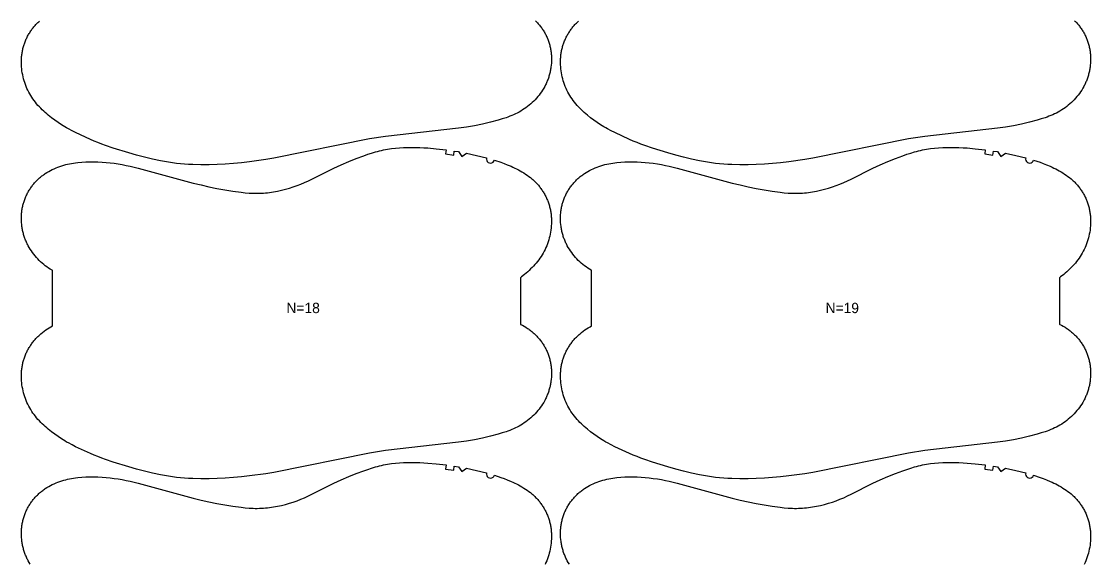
# Model space of a CAD drawing. Header units: inches. Extents: x 0 to 1823, y 0 to 1073.
# Drawn here: x 783 to 1301, y 263 to 525 of the extents above; entities that cross this region are included whole.
import ezdxf

# ---------------------------------------------------------------- set-up
doc = ezdxf.new("R2010")
doc.units = ezdxf.units.IN

msp = doc.modelspace()

# ---------------------------------------------------------------- linework, layer by layer
at = {"layer": '1'}
for points in [[(1031.9029, 525.3154), (1032.2521, 524.968), (1032.5946, 524.614), (1032.9303, 524.2534), (1033.2591, 523.8865), (1033.5807, 523.5133), (1033.8952, 523.134), (1034.2023, 522.7488), (1034.502, 522.3577), (1034.7941, 521.961), (1035.0785, 521.5587), (1035.355, 521.151), (1035.6236, 520.7381), (1035.884, 520.32), (1036.1363, 519.897), (1036.3801, 519.4691), (1036.6155, 519.0365), (1036.8423, 518.5994), (1037.0604, 518.1578), (1037.2699, 517.7121), (1037.4707, 517.2624), (1037.6628, 516.8089), (1037.8461, 516.3517), (1038.0206, 515.891), (1038.1863, 515.4271), (1038.3432, 514.9601), (1038.4913, 514.4902), (1038.6305, 514.0176), (1038.7607, 513.5424), (1038.8821, 513.0649), (1038.9944, 512.5852), (1039.0978, 512.1035), (1039.1922, 511.62), (1039.2775, 511.1349), (1039.3538, 510.6483), (1039.4212, 510.1605), (1039.4796, 509.6714), (1039.5291, 509.1814), (1039.5697, 508.6906), (1039.6015, 508.199), (1039.6244, 507.707), (1039.6386, 507.2145), (1039.6441, 506.7218), (1039.6408, 506.2291), (1039.6288, 505.7365), (1039.6082, 505.2441), (1039.579, 504.7521), (1039.4949, 503.77), (1039.3766, 502.7913), (1039.3048, 502.3037), (1039.2244, 501.8175), (1039.1355, 501.3327), (1039.0382, 500.8496), (1038.9324, 500.3684), (1038.8181, 499.8891), (1038.6953, 499.4121), (1038.5641, 498.9373), (1038.4245, 498.465), (1038.2764, 497.9954), (1038.1198, 497.5285), (1037.9549, 497.0646), (1037.7815, 496.6039), (1037.5997, 496.1464), (1037.4095, 495.6924), (1037.2111, 495.2419), (1037.0045, 494.795), (1036.7899, 494.3519), (1036.5675, 493.9126), (1036.3373, 493.4772), (1035.8543, 492.6185), (1035.342, 491.7767), (1034.8015, 490.9524), (1034.2338, 490.1465), (1033.6401, 489.3596), (1033.0214, 488.5925), (1032.3785, 487.8459), (1031.7122, 487.1202), (1031.0232, 486.416), (1030.3124, 485.7339), (1029.5805, 485.0745), (1028.8282, 484.4383), (1028.0564, 483.8259), (1027.2659, 483.2378), (1026.4575, 482.6742), (1025.6324, 482.1354), (1024.7915, 481.6214), (1023.9359, 481.1325), (1023.0664, 480.6689), (1022.1842, 480.2308), (1021.2901, 479.8182), (1020.3854, 479.431), (1019.4709, 479.0673), (1018.5481, 478.7246), (1017.6179, 478.4006), (1015.7402, 477.7993), (1013.8472, 477.2444), (1010.0398, 476.2232), (1006.2068, 475.3115), (1002.3478, 474.5109), (998.4656, 473.8318), (994.5645, 473.2769), (959.3116, 469.3664), (951.5343, 468.0873), (905.1784, 458.7252), (901.2896, 458.0866), (893.4806, 457.0123), (889.5644, 456.5721), (885.6396, 456.2156), (881.7081, 455.9409), (877.7721, 455.7431), (873.8328, 455.6233), (869.8913, 455.59), (865.9514, 455.674), (863.9835, 455.7707), (862.0179, 455.9068), (860.0555, 456.0831), (858.0973, 456.3003), (856.144, 456.5587), (854.1959, 456.8555), (850.3164, 457.5514), (846.4599, 458.3629), (842.6252, 459.2718), (838.811, 460.2641), (834.9676, 461.3503), (827.497, 463.6914), (823.7654, 464.9632), (821.9142, 465.6378), (820.0776, 466.3489), (818.2579, 467.1014), (816.4514, 467.8867), (809.2767, 471.1603), (807.5064, 472.0248), (805.7622, 472.9378), (804.9026, 473.4173), (804.0518, 473.9125), (802.3761, 474.9476), (800.7347, 476.038), (799.1268, 477.1786), (797.5531, 478.3657), (796.0182, 479.602), (795.2672, 480.2397), (794.5281, 480.8912), (793.8017, 481.557), (793.0887, 482.2376), (792.39, 482.9334), (791.7072, 483.6449), (791.042, 484.3725), (790.3963, 485.1167), (789.7716, 485.8779), (789.1698, 486.6565), (788.5927, 487.4531), (788.0419, 488.2679), (787.5189, 489.1012), (787.024, 489.9521), (786.5573, 490.8192), (786.1186, 491.7015), (785.7079, 492.5978), (785.3254, 493.5067), (784.9709, 494.4271), (784.6445, 495.3577), (784.3462, 496.2975), (784.0764, 497.2456), (783.8356, 498.2012), (783.6242, 499.1635), (783.4428, 500.1317), (783.2916, 501.105), (783.1713, 502.0826), (783.0823, 503.0638), (783.025, 504.0477), (783, 505.033), (783.0079, 506.0186), (783.0493, 507.0031), (783.0828, 507.4946), (783.1248, 507.9853), (783.1755, 508.4752), (783.2349, 508.964), (783.3031, 509.4516), (783.3802, 509.9378), (783.4663, 510.4225), (783.5613, 510.9055), (783.6655, 511.3866), (783.7787, 511.8658), (783.9008, 512.3428), (784.0319, 512.8175), (784.1717, 513.2897), (784.3204, 513.7593), (784.4777, 514.2261), (784.6436, 514.69), (784.8181, 515.1508), (785.0011, 515.6083), (785.1924, 516.0625), (785.3922, 516.513), (785.6002, 516.9599), (785.8164, 517.4028), (786.0408, 517.8417), (786.2732, 518.2765), (786.5136, 518.7069), (786.762, 519.1327), (787.0182, 519.5539), (787.282, 519.9704), (787.5536, 520.3818), (787.8326, 520.7881), (788.1191, 521.1891), (788.4129, 521.5847), (788.714, 521.9747), (789.0222, 522.3589), (789.3375, 522.7373), (789.6597, 523.1095), (789.9888, 523.4756), (790.3247, 523.8353), (790.6672, 524.1884), (791.0163, 524.5349), (791.3719, 524.8746), (791.7337, 525.2076)], [(1292.9029, 525.3154), (1293.2521, 524.968), (1293.5946, 524.614), (1293.9303, 524.2534), (1294.2591, 523.8865), (1294.5807, 523.5133), (1294.8952, 523.134), (1295.2023, 522.7488), (1295.502, 522.3577), (1295.7941, 521.961), (1296.0785, 521.5587), (1296.355, 521.151), (1296.6236, 520.7381), (1296.884, 520.32), (1297.1363, 519.897), (1297.3801, 519.4691), (1297.6155, 519.0365), (1297.8423, 518.5994), (1298.0604, 518.1578), (1298.2699, 517.7121), (1298.4707, 517.2624), (1298.6628, 516.8089), (1298.8461, 516.3517), (1299.0206, 515.891), (1299.1863, 515.4271), (1299.3432, 514.9601), (1299.4913, 514.4902), (1299.6305, 514.0176), (1299.7607, 513.5424), (1299.8821, 513.0649), (1299.9944, 512.5852), (1300.0978, 512.1035), (1300.1922, 511.62), (1300.2775, 511.1349), (1300.3538, 510.6483), (1300.4212, 510.1605), (1300.4796, 509.6714), (1300.5291, 509.1814), (1300.5697, 508.6906), (1300.6015, 508.199), (1300.6244, 507.707), (1300.6386, 507.2145), (1300.6441, 506.7218), (1300.6408, 506.2291), (1300.6288, 505.7365), (1300.6082, 505.2441), (1300.579, 504.7521), (1300.4949, 503.77), (1300.3766, 502.7913), (1300.3048, 502.3037), (1300.2244, 501.8175), (1300.1355, 501.3327), (1300.0382, 500.8496), (1299.9324, 500.3684), (1299.8181, 499.8891), (1299.6953, 499.4121), (1299.5641, 498.9373), (1299.4245, 498.465), (1299.2764, 497.9954), (1299.1198, 497.5285), (1298.9549, 497.0646), (1298.7815, 496.6039), (1298.5997, 496.1464), (1298.4095, 495.6924), (1298.2111, 495.2419), (1298.0045, 494.795), (1297.7899, 494.3519), (1297.5675, 493.9126), (1297.3373, 493.4772), (1296.8543, 492.6185), (1296.342, 491.7767), (1295.8015, 490.9524), (1295.2338, 490.1465), (1294.6401, 489.3596), (1294.0214, 488.5925), (1293.3785, 487.8459), (1292.7122, 487.1202), (1292.0232, 486.416), (1291.3124, 485.7339), (1290.5805, 485.0745), (1289.8282, 484.4383), (1289.0564, 483.8259), (1288.2659, 483.2378), (1287.4575, 482.6742), (1286.6324, 482.1354), (1285.7915, 481.6214), (1284.9359, 481.1325), (1284.0664, 480.6689), (1283.1842, 480.2308), (1282.2901, 479.8182), (1281.3854, 479.431), (1280.4709, 479.0673), (1279.5481, 478.7246), (1278.6179, 478.4006), (1276.7402, 477.7993), (1274.8472, 477.2444), (1271.0398, 476.2232), (1267.2068, 475.3115), (1263.3478, 474.5109), (1259.4656, 473.8318), (1255.5645, 473.2769), (1220.3116, 469.3664), (1212.5343, 468.0873), (1166.1784, 458.7252), (1162.2896, 458.0866), (1154.4806, 457.0123), (1150.5644, 456.5721), (1146.6396, 456.2156), (1142.7081, 455.9409), (1138.7721, 455.7431), (1134.8328, 455.6233), (1130.8913, 455.59), (1126.9514, 455.674), (1124.9835, 455.7707), (1123.0179, 455.9068), (1121.0555, 456.0831), (1119.0973, 456.3003), (1117.144, 456.5587), (1115.1959, 456.8555), (1111.3164, 457.5514), (1107.4599, 458.3629), (1103.6252, 459.2718), (1099.811, 460.2641), (1095.9676, 461.3503), (1088.497, 463.6914), (1084.7654, 464.9632), (1082.9142, 465.6378), (1081.0776, 466.3489), (1079.2579, 467.1014), (1077.4514, 467.8867), (1070.2767, 471.1603), (1068.5064, 472.0248), (1066.7622, 472.9378), (1065.9026, 473.4173), (1065.0518, 473.9125), (1063.3761, 474.9476), (1061.7347, 476.038), (1060.1268, 477.1786), (1058.5531, 478.3657), (1057.0182, 479.602), (1056.2672, 480.2397), (1055.5281, 480.8912), (1054.8017, 481.557), (1054.0887, 482.2376), (1053.39, 482.9334), (1052.7072, 483.6449), (1052.042, 484.3725), (1051.3963, 485.1167), (1050.7716, 485.8779), (1050.1698, 486.6565), (1049.5927, 487.4531), (1049.0419, 488.2679), (1048.5189, 489.1012), (1048.024, 489.9521), (1047.5573, 490.8192), (1047.1186, 491.7015), (1046.7079, 492.5978), (1046.3254, 493.5067), (1045.9709, 494.4271), (1045.6445, 495.3577), (1045.3462, 496.2975), (1045.0764, 497.2456), (1044.8356, 498.2012), (1044.6242, 499.1635), (1044.4428, 500.1317), (1044.2916, 501.105), (1044.1713, 502.0826), (1044.0823, 503.0638), (1044.025, 504.0477), (1044, 505.033), (1044.0079, 506.0186), (1044.0493, 507.0031), (1044.0828, 507.4946), (1044.1248, 507.9853), (1044.1755, 508.4752), (1044.2349, 508.964), (1044.3031, 509.4516), (1044.3802, 509.9378), (1044.4663, 510.4225), (1044.5613, 510.9055), (1044.6655, 511.3866), (1044.7787, 511.8658), (1044.9008, 512.3428), (1045.0319, 512.8175), (1045.1717, 513.2897), (1045.3204, 513.7593), (1045.4777, 514.2261), (1045.6436, 514.69), (1045.8181, 515.1508), (1046.0011, 515.6083), (1046.1924, 516.0625), (1046.3922, 516.513), (1046.6002, 516.9599), (1046.8164, 517.4028), (1047.0408, 517.8417), (1047.2732, 518.2765), (1047.5136, 518.7069), (1047.762, 519.1327), (1048.0182, 519.5539), (1048.282, 519.9704), (1048.5536, 520.3818), (1048.8326, 520.7881), (1049.1191, 521.1891), (1049.4129, 521.5847), (1049.714, 521.9747), (1050.0222, 522.3589), (1050.3375, 522.7373), (1050.6597, 523.1095), (1050.9888, 523.4756), (1051.3247, 523.8353), (1051.6672, 524.1884), (1052.0163, 524.5349), (1052.3719, 524.8746), (1052.7337, 525.2076)], [(787.3021, 262.1682), (786.7898, 263.01), (786.3068, 263.8687), (786.0766, 264.3041), (785.8541, 264.7434), (785.6396, 265.1865), (785.433, 265.6334), (785.2345, 266.0839), (785.0444, 266.5379), (784.8626, 266.9954), (784.6892, 267.4561), (784.5242, 267.92), (784.3677, 268.3869), (784.2196, 268.8565), (784.08, 269.3288), (783.9488, 269.8035), (783.826, 270.2806), (783.7117, 270.7599), (783.6059, 271.2411), (783.5085, 271.7242), (783.4197, 272.2089), (783.3393, 272.6952), (783.2674, 273.1828), (783.1492, 274.1615), (783.065, 275.1436), (783.0358, 275.6356), (783.0152, 276.128), (783.0033, 276.6206), (783, 277.1133), (783.0054, 277.606), (783.0196, 278.0984), (783.0426, 278.5905), (783.0744, 279.0821), (783.115, 279.5729), (783.1645, 280.0629), (783.2229, 280.552), (783.2902, 281.0398), (783.3666, 281.5264), (783.4519, 282.0115), (783.5463, 282.495), (783.6496, 282.9767), (783.762, 283.4563), (783.8833, 283.9339), (784.0136, 284.409), (784.1528, 284.8817), (784.3008, 285.3516), (784.4577, 285.8186), (784.6235, 286.2825), (784.798, 286.7432), (784.9813, 287.2003), (785.1734, 287.6539), (785.3741, 288.1036), (785.5836, 288.5493), (785.8018, 288.9908), (786.0285, 289.428), (786.2639, 289.8606), (786.5078, 290.2885), (786.76, 290.7115), (787.0205, 291.1296), (787.289, 291.5425), (787.5656, 291.9502), (787.85, 292.3525), (788.142, 292.7492), (788.4417, 293.1403), (788.7489, 293.5255), (789.0633, 293.9048), (789.385, 294.278), (789.7137, 294.6449), (790.0494, 295.0055), (790.3919, 295.3595), (790.7411, 295.7069), (791.0969, 296.0475), (791.459, 296.3813), (791.8273, 296.7082), (792.2017, 297.0283), (792.5819, 297.3414), (792.9678, 297.6476), (793.3591, 297.9468), (793.7558, 298.239), (794.1577, 298.5242), (794.5645, 298.8024), (795.3923, 299.3375), (796.2378, 299.844), (797.0996, 300.3218), (797.9764, 300.7708), (798.8671, 301.1912), (799.7704, 301.5834), (800.6854, 301.9479), (801.6109, 302.285), (802.5459, 302.5952), (803.4893, 302.8788), (804.44, 303.1364), (805.397, 303.3683), (806.3595, 303.5758), (807.327, 303.7601), (808.2987, 303.9225), (809.2739, 304.0642), (810.2522, 304.1866), (812.2148, 304.3782), (814.1819, 304.5059), (816.1513, 304.5726), (818.1214, 304.5794), (820.0907, 304.5278), (822.0576, 304.4194), (824.0213, 304.2581), (825.981, 304.0484), (827.9358, 303.7947), (829.8849, 303.5005), (831.8272, 303.1658), (833.7616, 302.79), (835.6871, 302.3723), (839.5116, 301.4242), (866.1473, 294.2358), (869.9761, 293.3011), (873.8213, 292.4365), (877.6828, 291.648), (881.5583, 290.9326), (885.4467, 290.2931), (889.352, 289.764), (891.3125, 289.5551), (893.2771, 289.3955), (895.2447, 289.2962), (896.2291, 289.2725), (897.2137, 289.268), (898.1983, 289.2838), (899.1826, 289.3198), (900.1661, 289.3756), (901.1484, 289.4508), (902.1293, 289.5452), (903.1082, 289.6583), (904.0848, 289.7897), (905.0588, 289.9392), (906.0297, 290.1062), (906.9974, 290.2904), (908.9228, 290.7083), (910.8338, 291.1887), (912.7296, 291.7279), (914.609, 292.3224), (916.4698, 292.9719), (918.3098, 293.6769), (920.1269, 294.4376), (921.92, 295.2521), (923.6939, 296.1093), (934.2448, 301.447), (937.8272, 303.0887), (941.4529, 304.6343), (945.1102, 306.1015), (948.801, 307.4844), (950.661, 308.1385), (952.5331, 308.7556), (954.4198, 309.3227), (955.3693, 309.5834), (956.3234, 309.8268), (957.2821, 310.0516), (958.2452, 310.2579), (959.2122, 310.4462), (960.1827, 310.6169), (962.1323, 310.9076), (964.0905, 311.1339), (966.0539, 311.3), (968.021, 311.4118), (969.9905, 311.4757), (971.9612, 311.498), (973.9319, 311.4841), (975.9019, 311.4344), (977.8704, 311.3481), (979.8367, 311.2247), (983.7612, 310.8721), (988.6234, 310.2932), (988.365, 308.31), (992.2859, 307.7609), (992.5847, 309.7384), (994.5603, 309.4271), (996.1784, 307.12), (998.4973, 308.7211), (1003.3749, 307.6265), (1008.2304, 306.4379), (1008.1548, 305.8201), (1008.2728, 305.2089), (1008.5729, 304.6637), (1009.0261, 304.2371), (1009.5885, 303.9705), (1010.2057, 303.8896), (1010.8178, 304.0024), (1011.3656, 304.2979), (1011.796, 304.7475), (1012.0674, 305.3076), (1012.0674, 305.3076), (1015.1868, 304.2692), (1016.7298, 303.7039), (1018.2591, 303.1032), (1020.0715, 302.3314), (1020.9678, 301.923), (1021.8568, 301.4988), (1022.7379, 301.0584), (1023.6105, 300.601), (1024.4741, 300.1261), (1025.3281, 299.6331), (1026.1718, 299.1215), (1027.0034, 298.5901), (1027.8208, 298.0379), (1028.6222, 297.4638), (1029.4056, 296.8666), (1030.169, 296.2454), (1030.5425, 295.9255), (1030.9103, 295.5991), (1031.2722, 295.2661), (1031.6277, 294.9264), (1031.9769, 294.5799), (1032.3194, 294.2268), (1032.6553, 293.8671), (1032.9844, 293.501), (1033.3066, 293.1288), (1033.6219, 292.7504), (1033.9301, 292.3662), (1034.2312, 291.9762), (1034.525, 291.5806), (1034.8115, 291.1796), (1035.0905, 290.7733), (1035.362, 290.3618), (1035.6259, 289.9454), (1035.8821, 289.5242), (1036.1304, 289.0983), (1036.3709, 288.668), (1036.6033, 288.2332), (1036.8277, 287.7943), (1037.0439, 287.3513), (1037.2519, 286.9045), (1037.4516, 286.454), (1037.643, 285.9998), (1037.826, 285.5423), (1038.0005, 285.0815), (1038.1664, 284.6176), (1038.3237, 284.1508), (1038.4723, 283.6812), (1038.6122, 283.209), (1038.7432, 282.7343), (1038.8654, 282.2573), (1038.9786, 281.7781), (1039.0827, 281.297), (1039.1778, 280.814), (1039.2639, 280.3293), (1039.341, 279.8431), (1039.4092, 279.3555), (1039.4686, 278.8667), (1039.5193, 278.3768), (1039.5613, 277.8861), (1039.5948, 277.3946), (1039.6361, 276.4101), (1039.6441, 275.4245), (1039.6191, 274.4392), (1039.5618, 273.4553), (1039.4727, 272.4741), (1039.3524, 271.4965), (1039.2013, 270.5232), (1039.0198, 269.555), (1038.8084, 268.5927), (1038.5676, 267.6371), (1038.2979, 266.689), (1037.9996, 265.7492), (1037.6732, 264.8185), (1037.3187, 263.8982), (1036.9361, 262.9892), (1036.5255, 262.093)], [(1048.3021, 262.1682), (1047.7898, 263.01), (1047.3068, 263.8687), (1047.0766, 264.3041), (1046.8541, 264.7434), (1046.6396, 265.1865), (1046.433, 265.6334), (1046.2345, 266.0839), (1046.0444, 266.5379), (1045.8626, 266.9954), (1045.6892, 267.4561), (1045.5242, 267.92), (1045.3677, 268.3869), (1045.2196, 268.8565), (1045.08, 269.3288), (1044.9488, 269.8035), (1044.826, 270.2806), (1044.7117, 270.7599), (1044.6059, 271.2411), (1044.5085, 271.7242), (1044.4197, 272.2089), (1044.3393, 272.6952), (1044.2674, 273.1828), (1044.1492, 274.1615), (1044.065, 275.1436), (1044.0358, 275.6356), (1044.0152, 276.128), (1044.0033, 276.6206), (1044, 277.1133), (1044.0054, 277.606), (1044.0196, 278.0984), (1044.0426, 278.5905), (1044.0744, 279.0821), (1044.115, 279.5729), (1044.1645, 280.0629), (1044.2229, 280.552), (1044.2902, 281.0398), (1044.3666, 281.5264), (1044.4519, 282.0115), (1044.5463, 282.495), (1044.6496, 282.9767), (1044.762, 283.4563), (1044.8833, 283.9339), (1045.0136, 284.409), (1045.1528, 284.8817), (1045.3008, 285.3516), (1045.4577, 285.8186), (1045.6235, 286.2825), (1045.798, 286.7432), (1045.9813, 287.2003), (1046.1734, 287.6539), (1046.3741, 288.1036), (1046.5836, 288.5493), (1046.8018, 288.9908), (1047.0285, 289.428), (1047.2639, 289.8606), (1047.5078, 290.2885), (1047.76, 290.7115), (1048.0205, 291.1296), (1048.289, 291.5425), (1048.5656, 291.9502), (1048.85, 292.3525), (1049.142, 292.7492), (1049.4417, 293.1403), (1049.7489, 293.5255), (1050.0633, 293.9048), (1050.385, 294.278), (1050.7137, 294.6449), (1051.0494, 295.0055), (1051.3919, 295.3595), (1051.7411, 295.7069), (1052.0969, 296.0475), (1052.459, 296.3813), (1052.8273, 296.7082), (1053.2017, 297.0283), (1053.5819, 297.3414), (1053.9678, 297.6476), (1054.3591, 297.9468), (1054.7558, 298.239), (1055.1577, 298.5242), (1055.5645, 298.8024), (1056.3923, 299.3375), (1057.2378, 299.844), (1058.0996, 300.3218), (1058.9764, 300.7708), (1059.8671, 301.1912), (1060.7704, 301.5834), (1061.6854, 301.9479), (1062.6109, 302.285), (1063.5459, 302.5952), (1064.4893, 302.8788), (1065.44, 303.1364), (1066.397, 303.3683), (1067.3595, 303.5758), (1068.327, 303.7601), (1069.2987, 303.9225), (1070.2739, 304.0642), (1071.2522, 304.1866), (1073.2148, 304.3782), (1075.1819, 304.5059), (1077.1513, 304.5726), (1079.1214, 304.5794), (1081.0907, 304.5278), (1083.0576, 304.4194), (1085.0213, 304.2581), (1086.981, 304.0484), (1088.9358, 303.7947), (1090.8849, 303.5005), (1092.8272, 303.1658), (1094.7616, 302.79), (1096.6871, 302.3723), (1100.5116, 301.4242), (1127.1473, 294.2358), (1130.9761, 293.3011), (1134.8213, 292.4365), (1138.6828, 291.648), (1142.5583, 290.9326), (1146.4467, 290.2931), (1150.352, 289.764), (1152.3125, 289.5551), (1154.2771, 289.3955), (1156.2447, 289.2962), (1157.2291, 289.2725), (1158.2137, 289.268), (1159.1983, 289.2838), (1160.1826, 289.3198), (1161.1661, 289.3756), (1162.1484, 289.4508), (1163.1293, 289.5452), (1164.1082, 289.6583), (1165.0848, 289.7897), (1166.0588, 289.9392), (1167.0297, 290.1062), (1167.9974, 290.2904), (1169.9228, 290.7083), (1171.8338, 291.1887), (1173.7296, 291.7279), (1175.609, 292.3224), (1177.4698, 292.9719), (1179.3098, 293.6769), (1181.1269, 294.4376), (1182.92, 295.2521), (1184.6939, 296.1093), (1195.2448, 301.447), (1198.8272, 303.0887), (1202.4529, 304.6343), (1206.1102, 306.1015), (1209.801, 307.4844), (1211.661, 308.1385), (1213.5331, 308.7556), (1215.4198, 309.3227), (1216.3693, 309.5834), (1217.3234, 309.8268), (1218.2821, 310.0516), (1219.2452, 310.2579), (1220.2122, 310.4462), (1221.1827, 310.6169), (1223.1323, 310.9076), (1225.0905, 311.1339), (1227.0539, 311.3), (1229.021, 311.4118), (1230.9905, 311.4757), (1232.9612, 311.498), (1234.9319, 311.4841), (1236.9019, 311.4344), (1238.8704, 311.3481), (1240.8367, 311.2247), (1244.7612, 310.8721), (1249.6234, 310.2932), (1249.365, 308.31), (1253.2859, 307.7609), (1253.5847, 309.7384), (1255.5603, 309.4271), (1257.1784, 307.12), (1259.4973, 308.7211), (1264.3749, 307.6265), (1269.2304, 306.4379), (1269.1548, 305.8201), (1269.2728, 305.2089), (1269.5729, 304.6637), (1270.0261, 304.2371), (1270.5885, 303.9705), (1271.2057, 303.8896), (1271.8178, 304.0024), (1272.3656, 304.2979), (1272.796, 304.7475), (1273.0674, 305.3076), (1273.0674, 305.3076), (1276.1868, 304.2692), (1277.7298, 303.7039), (1279.2591, 303.1032), (1281.0715, 302.3314), (1281.9678, 301.923), (1282.8568, 301.4988), (1283.7379, 301.0584), (1284.6105, 300.601), (1285.4741, 300.1261), (1286.3281, 299.6331), (1287.1718, 299.1215), (1288.0034, 298.5901), (1288.8208, 298.0379), (1289.6222, 297.4638), (1290.4056, 296.8666), (1291.169, 296.2454), (1291.5425, 295.9255), (1291.9103, 295.5991), (1292.2722, 295.2661), (1292.6277, 294.9264), (1292.9769, 294.5799), (1293.3194, 294.2268), (1293.6553, 293.8671), (1293.9844, 293.501), (1294.3066, 293.1288), (1294.6219, 292.7504), (1294.9301, 292.3662), (1295.2312, 291.9762), (1295.525, 291.5806), (1295.8115, 291.1796), (1296.0905, 290.7733), (1296.362, 290.3618), (1296.6259, 289.9454), (1296.8821, 289.5242), (1297.1304, 289.0983), (1297.3709, 288.668), (1297.6033, 288.2332), (1297.8277, 287.7943), (1298.0439, 287.3513), (1298.2519, 286.9045), (1298.4516, 286.454), (1298.643, 285.9998), (1298.826, 285.5423), (1299.0005, 285.0815), (1299.1664, 284.6176), (1299.3237, 284.1508), (1299.4723, 283.6812), (1299.6122, 283.209), (1299.7432, 282.7343), (1299.8654, 282.2573), (1299.9786, 281.7781), (1300.0827, 281.297), (1300.1778, 280.814), (1300.2639, 280.3293), (1300.341, 279.8431), (1300.4092, 279.3555), (1300.4686, 278.8667), (1300.5193, 278.3768), (1300.5613, 277.8861), (1300.5948, 277.3946), (1300.6361, 276.4101), (1300.6441, 275.4245), (1300.6191, 274.4392), (1300.5618, 273.4553), (1300.4727, 272.4741), (1300.3524, 271.4965), (1300.2013, 270.5232), (1300.0198, 269.555), (1299.8084, 268.5927), (1299.5676, 267.6371), (1299.2979, 266.689), (1298.9996, 265.7492), (1298.6732, 264.8185), (1298.3187, 263.8982), (1297.9361, 262.9892), (1297.5255, 262.093)]]:
    msp.add_lwpolyline(points, dxfattribs=at)
for points in [[(1012.0674, 457.8376), (1015.1868, 456.7992), (1016.7298, 456.2339), (1018.2591, 455.6332), (1020.0715, 454.8614), (1020.9678, 454.453), (1021.8568, 454.0288), (1022.7379, 453.5884), (1023.6105, 453.131), (1024.4741, 452.6561), (1025.3281, 452.1631), (1026.1718, 451.6515), (1027.0034, 451.1201), (1027.8208, 450.5679), (1028.6222, 449.9938), (1029.4056, 449.3966), (1030.169, 448.7754), (1030.5425, 448.4555), (1030.9103, 448.1291), (1031.2722, 447.7961), (1031.6277, 447.4564), (1031.9769, 447.1099), (1032.3194, 446.7568), (1032.6553, 446.3971), (1032.9844, 446.031), (1033.3066, 445.6588), (1033.6219, 445.2804), (1033.9301, 444.8962), (1034.2312, 444.5062), (1034.525, 444.1106), (1034.8115, 443.7096), (1035.0905, 443.3033), (1035.362, 442.8918), (1035.6259, 442.4754), (1035.8821, 442.0542), (1036.1304, 441.6283), (1036.3709, 441.198), (1036.6033, 440.7632), (1036.8277, 440.3243), (1037.0439, 439.8813), (1037.2519, 439.4345), (1037.4516, 438.984), (1037.643, 438.5298), (1037.826, 438.0723), (1038.0005, 437.6115), (1038.1664, 437.1476), (1038.3237, 436.6808), (1038.4723, 436.2112), (1038.6122, 435.739), (1038.7432, 435.2643), (1038.8654, 434.7873), (1038.9786, 434.3081), (1039.0827, 433.827), (1039.1778, 433.344), (1039.2639, 432.8593), (1039.341, 432.3731), (1039.4092, 431.8855), (1039.4686, 431.3967), (1039.5193, 430.9068), (1039.5613, 430.4161), (1039.5948, 429.9246), (1039.6361, 428.9401), (1039.6441, 427.9545), (1039.6191, 426.9692), (1039.5618, 425.9853), (1039.4727, 425.0041), (1039.3524, 424.0265), (1039.2013, 423.0532), (1039.0198, 422.085), (1038.8084, 421.1227), (1038.5676, 420.1671), (1038.2979, 419.219), (1037.9996, 418.2792), (1037.6732, 417.3485), (1037.3187, 416.4282), (1036.9361, 415.5192), (1036.5255, 414.623), (1036.0868, 413.7407), (1035.62, 412.8735), (1035.1252, 412.0227), (1034.6022, 411.1894), (1034.0514, 410.3745), (1033.4742, 409.578), (1032.8724, 408.7994), (1032.2478, 408.0382), (1031.602, 407.294), (1030.9369, 406.5664), (1030.2541, 405.8549), (1029.5554, 405.1591), (1028.8424, 404.4785), (1028.116, 403.8127), (1027.3769, 403.1612), (1026.6259, 402.5234), (1025.091, 401.2872), (1024.6441, 400.9501), (1024.6441, 378.3604), (1024.6676, 378.3493), (1025.5444, 377.9003), (1026.4063, 377.4225), (1027.2518, 376.916), (1028.0796, 376.3809), (1028.4864, 376.1028), (1028.8882, 375.8175), (1029.2849, 375.5253), (1029.6763, 375.2261), (1030.0622, 374.9199), (1030.4424, 374.6068), (1030.8168, 374.2867), (1031.1851, 373.9598), (1031.5472, 373.626), (1031.9029, 373.2854), (1032.2521, 372.938), (1032.5946, 372.584), (1032.9303, 372.2234), (1033.2591, 371.8565), (1033.5807, 371.4833), (1033.8952, 371.104), (1034.2023, 370.7188), (1034.502, 370.3277), (1034.7941, 369.931), (1035.0785, 369.5287), (1035.355, 369.121), (1035.6236, 368.7081), (1035.884, 368.29), (1036.1363, 367.867), (1036.3801, 367.4391), (1036.6155, 367.0065), (1036.8423, 366.5694), (1037.0604, 366.1278), (1037.2699, 365.6821), (1037.4707, 365.2324), (1037.6628, 364.7789), (1037.8461, 364.3217), (1038.0206, 363.861), (1038.1863, 363.3971), (1038.3432, 362.9301), (1038.4913, 362.4602), (1038.6305, 361.9876), (1038.7607, 361.5124), (1038.8821, 361.0349), (1038.9944, 360.5552), (1039.0978, 360.0735), (1039.1922, 359.59), (1039.2775, 359.1049), (1039.3538, 358.6183), (1039.4212, 358.1305), (1039.4796, 357.6414), (1039.5291, 357.1514), (1039.5697, 356.6606), (1039.6015, 356.169), (1039.6244, 355.677), (1039.6386, 355.1845), (1039.6441, 354.6918), (1039.6408, 354.1991), (1039.6288, 353.7065), (1039.6082, 353.2141), (1039.579, 352.7221), (1039.4949, 351.74), (1039.3766, 350.7613), (1039.3048, 350.2737), (1039.2244, 349.7875), (1039.1355, 349.3027), (1039.0382, 348.8196), (1038.9324, 348.3384), (1038.8181, 347.8591), (1038.6953, 347.3821), (1038.5641, 346.9073), (1038.4245, 346.435), (1038.2764, 345.9654), (1038.1198, 345.4985), (1037.9549, 345.0346), (1037.7815, 344.5739), (1037.5997, 344.1164), (1037.4095, 343.6624), (1037.2111, 343.2119), (1037.0045, 342.765), (1036.7899, 342.3219), (1036.5675, 341.8826), (1036.3373, 341.4472), (1035.8543, 340.5885), (1035.342, 339.7467), (1034.8015, 338.9224), (1034.2338, 338.1165), (1033.6401, 337.3296), (1033.0214, 336.5625), (1032.3785, 335.8159), (1031.7122, 335.0902), (1031.0232, 334.386), (1030.3124, 333.7039), (1029.5805, 333.0445), (1028.8282, 332.4083), (1028.0564, 331.7959), (1027.2659, 331.2078), (1026.4575, 330.6442), (1025.6324, 330.1054), (1024.7915, 329.5914), (1023.9359, 329.1025), (1023.0664, 328.6389), (1022.1842, 328.2008), (1021.2901, 327.7882), (1020.3854, 327.401), (1019.4709, 327.0373), (1018.5481, 326.6946), (1017.6179, 326.3706), (1015.7402, 325.7693), (1013.8472, 325.2144), (1010.0398, 324.1932), (1006.2068, 323.2815), (1002.3478, 322.4809), (998.4656, 321.8018), (994.5645, 321.2469), (959.3116, 317.3364), (951.5343, 316.0573), (905.1784, 306.6952), (901.2896, 306.0566), (893.4806, 304.9823), (889.5644, 304.5421), (885.6396, 304.1856), (881.7081, 303.9109), (877.7721, 303.7131), (873.8328, 303.5933), (869.8913, 303.56), (865.9514, 303.644), (863.9835, 303.7407), (862.0179, 303.8768), (860.0555, 304.0531), (858.0973, 304.2703), (856.144, 304.5287), (854.1959, 304.8255), (850.3164, 305.5214), (846.4599, 306.3329), (842.6252, 307.2418), (838.811, 308.2341), (834.9676, 309.3203), (827.497, 311.6614), (823.7654, 312.9332), (821.9142, 313.6078), (820.0776, 314.3189), (818.2579, 315.0714), (816.4514, 315.8567), (809.2767, 319.1303), (807.5064, 319.9948), (805.7622, 320.9078), (804.9026, 321.3873), (804.0518, 321.8825), (802.3761, 322.9176), (800.7347, 324.008), (799.1268, 325.1486), (797.5531, 326.3357), (796.0182, 327.572), (795.2672, 328.2097), (794.5281, 328.8612), (793.8017, 329.527), (793.0887, 330.2076), (792.39, 330.9034), (791.7072, 331.6149), (791.042, 332.3425), (790.3963, 333.0867), (789.7716, 333.8479), (789.1698, 334.6265), (788.5927, 335.4231), (788.0419, 336.2379), (787.5189, 337.0712), (787.024, 337.9221), (786.5573, 338.7892), (786.1186, 339.6715), (785.7079, 340.5678), (785.3254, 341.4767), (784.9709, 342.3971), (784.6445, 343.3277), (784.3462, 344.2675), (784.0764, 345.2156), (783.8356, 346.1712), (783.6242, 347.1335), (783.4428, 348.1017), (783.2916, 349.075), (783.1713, 350.0526), (783.0823, 351.0338), (783.025, 352.0177), (783, 353.003), (783.0079, 353.9886), (783.0493, 354.9731), (783.0828, 355.4646), (783.1248, 355.9553), (783.1755, 356.4452), (783.2349, 356.934), (783.3031, 357.4216), (783.3802, 357.9078), (783.4663, 358.3925), (783.5613, 358.8755), (783.6655, 359.3566), (783.7787, 359.8358), (783.9008, 360.3128), (784.0319, 360.7875), (784.1717, 361.2597), (784.3204, 361.7293), (784.4777, 362.1961), (784.6436, 362.66), (784.8181, 363.1208), (785.0011, 363.5783), (785.1924, 364.0325), (785.3922, 364.483), (785.6002, 364.9299), (785.8164, 365.3728), (786.0408, 365.8117), (786.2732, 366.2465), (786.5136, 366.6769), (786.762, 367.1027), (787.0182, 367.5239), (787.282, 367.9404), (787.5536, 368.3518), (787.8326, 368.7581), (788.1191, 369.1591), (788.4129, 369.5547), (788.714, 369.9447), (789.0222, 370.3289), (789.3375, 370.7073), (789.6597, 371.0795), (789.9888, 371.4456), (790.3247, 371.8053), (790.6672, 372.1584), (791.0163, 372.5049), (791.3719, 372.8446), (791.7337, 373.1776), (792.1015, 373.504), (792.4751, 373.8239), (793.2385, 374.4452), (794.0218, 375.0423), (794.8232, 375.6164), (795.6407, 376.1686), (796.4723, 376.7), (797.3159, 377.2117), (798, 377.6065), (798, 404.4586), (797.8525, 404.5429), (797.0116, 405.0568), (796.1865, 405.5957), (795.3782, 406.1592), (794.5877, 406.7474), (793.8159, 407.3598), (793.0636, 407.9959), (792.3317, 408.6554), (791.6208, 409.3375), (790.9319, 410.0416), (790.2655, 410.7674), (789.6226, 411.514), (789.0039, 412.2811), (788.4102, 413.068), (787.8426, 413.8739), (787.3021, 414.6982), (786.7898, 415.54), (786.3068, 416.3987), (786.0766, 416.8341), (785.8541, 417.2734), (785.6396, 417.7165), (785.433, 418.1634), (785.2345, 418.6139), (785.0444, 419.0679), (784.8626, 419.5254), (784.6892, 419.9861), (784.5242, 420.45), (784.3677, 420.9169), (784.2196, 421.3865), (784.08, 421.8588), (783.9488, 422.3335), (783.826, 422.8106), (783.7117, 423.2899), (783.6059, 423.7711), (783.5085, 424.2542), (783.4197, 424.7389), (783.3393, 425.2252), (783.2674, 425.7128), (783.1492, 426.6915), (783.065, 427.6736), (783.0358, 428.1656), (783.0152, 428.658), (783.0033, 429.1506), (783, 429.6433), (783.0054, 430.136), (783.0196, 430.6284), (783.0426, 431.1205), (783.0744, 431.6121), (783.115, 432.1029), (783.1645, 432.5929), (783.2229, 433.082), (783.2902, 433.5698), (783.3666, 434.0564), (783.4519, 434.5415), (783.5463, 435.025), (783.6496, 435.5067), (783.762, 435.9863), (783.8833, 436.4639), (784.0136, 436.939), (784.1528, 437.4117), (784.3008, 437.8816), (784.4577, 438.3486), (784.6235, 438.8125), (784.798, 439.2732), (784.9813, 439.7303), (785.1734, 440.1839), (785.3741, 440.6336), (785.5836, 441.0793), (785.8018, 441.5208), (786.0285, 441.958), (786.2639, 442.3906), (786.5078, 442.8185), (786.76, 443.2415), (787.0205, 443.6596), (787.289, 444.0725), (787.5656, 444.4802), (787.85, 444.8825), (788.142, 445.2792), (788.4417, 445.6703), (788.7489, 446.0555), (789.0633, 446.4348), (789.385, 446.808), (789.7137, 447.1749), (790.0494, 447.5355), (790.3919, 447.8895), (790.7411, 448.2369), (791.0969, 448.5775), (791.459, 448.9113), (791.8273, 449.2382), (792.2017, 449.5583), (792.5819, 449.8714), (792.9678, 450.1776), (793.3591, 450.4768), (793.7558, 450.769), (794.1577, 451.0542), (794.5645, 451.3324), (795.3923, 451.8675), (796.2378, 452.374), (797.0996, 452.8518), (797.9764, 453.3008), (798.8671, 453.7212), (799.7704, 454.1134), (800.6854, 454.4779), (801.6109, 454.815), (802.5459, 455.1252), (803.4893, 455.4088), (804.44, 455.6664), (805.397, 455.8983), (806.3595, 456.1058), (807.327, 456.2901), (808.2987, 456.4525), (809.2739, 456.5942), (810.2522, 456.7166), (812.2148, 456.9082), (814.1819, 457.0359), (816.1513, 457.1026), (818.1214, 457.1094), (820.0907, 457.0578), (822.0576, 456.9494), (824.0213, 456.7881), (825.981, 456.5784), (827.9358, 456.3247), (829.8849, 456.0305), (831.8272, 455.6958), (833.7616, 455.32), (835.6871, 454.9023), (839.5116, 453.9542), (866.1473, 446.7658), (869.9761, 445.8311), (873.8213, 444.9665), (877.6828, 444.178), (881.5583, 443.4626), (885.4467, 442.8231), (889.352, 442.294), (891.3125, 442.0851), (893.2771, 441.9255), (895.2447, 441.8262), (896.2291, 441.8025), (897.2137, 441.798), (898.1983, 441.8138), (899.1826, 441.8498), (900.1661, 441.9056), (901.1484, 441.9808), (902.1293, 442.0752), (903.1082, 442.1883), (904.0848, 442.3197), (905.0588, 442.4692), (906.0297, 442.6362), (906.9974, 442.8204), (908.9228, 443.2383), (910.8338, 443.7187), (912.7296, 444.2579), (914.609, 444.8524), (916.4698, 445.5019), (918.3098, 446.2069), (920.1269, 446.9676), (921.92, 447.7821), (923.6939, 448.6393), (934.2448, 453.977), (937.8272, 455.6187), (941.4529, 457.1643), (945.1102, 458.6315), (948.801, 460.0144), (950.661, 460.6685), (952.5331, 461.2856), (954.4198, 461.8527), (955.3693, 462.1134), (956.3234, 462.3568), (957.2821, 462.5816), (958.2452, 462.7879), (959.2122, 462.9762), (960.1827, 463.1469), (962.1323, 463.4376), (964.0905, 463.6639), (966.0539, 463.83), (968.021, 463.9418), (969.9905, 464.0057), (971.9612, 464.028), (973.9319, 464.0141), (975.9019, 463.9644), (977.8704, 463.8781), (979.8367, 463.7547), (983.7612, 463.4021), (988.6234, 462.8232), (988.365, 460.84), (992.2859, 460.2909), (992.5847, 462.2684), (994.5603, 461.9571), (996.1784, 459.65), (998.4973, 461.2511), (1003.3749, 460.1565), (1008.2304, 458.9679), (1008.1548, 458.3501), (1008.2728, 457.7389), (1008.5729, 457.1937), (1009.0261, 456.7671), (1009.5885, 456.5005), (1010.2057, 456.4196), (1010.8178, 456.5324), (1011.3656, 456.8279), (1011.796, 457.2775), (1012.0674, 457.8376)], [(1273.0674, 457.8376), (1276.1868, 456.7992), (1277.7298, 456.2339), (1279.2591, 455.6332), (1281.0715, 454.8614), (1281.9678, 454.453), (1282.8568, 454.0288), (1283.7379, 453.5884), (1284.6105, 453.131), (1285.4741, 452.6561), (1286.3281, 452.1631), (1287.1718, 451.6515), (1288.0034, 451.1201), (1288.8208, 450.5679), (1289.6222, 449.9938), (1290.4056, 449.3966), (1291.169, 448.7754), (1291.5425, 448.4555), (1291.9103, 448.1291), (1292.2722, 447.7961), (1292.6277, 447.4564), (1292.9769, 447.1099), (1293.3194, 446.7568), (1293.6553, 446.3971), (1293.9844, 446.031), (1294.3066, 445.6588), (1294.6219, 445.2804), (1294.9301, 444.8962), (1295.2312, 444.5062), (1295.525, 444.1106), (1295.8115, 443.7096), (1296.0905, 443.3033), (1296.362, 442.8918), (1296.6259, 442.4754), (1296.8821, 442.0542), (1297.1304, 441.6283), (1297.3709, 441.198), (1297.6033, 440.7632), (1297.8277, 440.3243), (1298.0439, 439.8813), (1298.2519, 439.4345), (1298.4516, 438.984), (1298.643, 438.5298), (1298.826, 438.0723), (1299.0005, 437.6115), (1299.1664, 437.1476), (1299.3237, 436.6808), (1299.4723, 436.2112), (1299.6122, 435.739), (1299.7432, 435.2643), (1299.8654, 434.7873), (1299.9786, 434.3081), (1300.0827, 433.827), (1300.1778, 433.344), (1300.2639, 432.8593), (1300.341, 432.3731), (1300.4092, 431.8855), (1300.4686, 431.3967), (1300.5193, 430.9068), (1300.5613, 430.4161), (1300.5948, 429.9246), (1300.6361, 428.9401), (1300.6441, 427.9545), (1300.6191, 426.9692), (1300.5618, 425.9853), (1300.4727, 425.0041), (1300.3524, 424.0265), (1300.2013, 423.0532), (1300.0198, 422.085), (1299.8084, 421.1227), (1299.5676, 420.1671), (1299.2979, 419.219), (1298.9996, 418.2792), (1298.6732, 417.3485), (1298.3187, 416.4282), (1297.9361, 415.5192), (1297.5255, 414.623), (1297.0868, 413.7407), (1296.62, 412.8735), (1296.1252, 412.0227), (1295.6022, 411.1894), (1295.0514, 410.3745), (1294.4742, 409.578), (1293.8724, 408.7994), (1293.2478, 408.0382), (1292.602, 407.294), (1291.9369, 406.5664), (1291.2541, 405.8549), (1290.5554, 405.1591), (1289.8424, 404.4785), (1289.116, 403.8127), (1288.3769, 403.1612), (1287.6259, 402.5234), (1286.091, 401.2872), (1285.6441, 400.9501), (1285.6441, 378.3604), (1285.6676, 378.3493), (1286.5444, 377.9003), (1287.4063, 377.4225), (1288.2518, 376.916), (1289.0796, 376.3809), (1289.4864, 376.1028), (1289.8882, 375.8175), (1290.2849, 375.5253), (1290.6763, 375.2261), (1291.0622, 374.9199), (1291.4424, 374.6068), (1291.8168, 374.2867), (1292.1851, 373.9598), (1292.5472, 373.626), (1292.9029, 373.2854), (1293.2521, 372.938), (1293.5946, 372.584), (1293.9303, 372.2234), (1294.2591, 371.8565), (1294.5807, 371.4833), (1294.8952, 371.104), (1295.2023, 370.7188), (1295.502, 370.3277), (1295.7941, 369.931), (1296.0785, 369.5287), (1296.355, 369.121), (1296.6236, 368.7081), (1296.884, 368.29), (1297.1363, 367.867), (1297.3801, 367.4391), (1297.6155, 367.0065), (1297.8423, 366.5694), (1298.0604, 366.1278), (1298.2699, 365.6821), (1298.4707, 365.2324), (1298.6628, 364.7789), (1298.8461, 364.3217), (1299.0206, 363.861), (1299.1863, 363.3971), (1299.3432, 362.9301), (1299.4913, 362.4602), (1299.6305, 361.9876), (1299.7607, 361.5124), (1299.8821, 361.0349), (1299.9944, 360.5552), (1300.0978, 360.0735), (1300.1922, 359.59), (1300.2775, 359.1049), (1300.3538, 358.6183), (1300.4212, 358.1305), (1300.4796, 357.6414), (1300.5291, 357.1514), (1300.5697, 356.6606), (1300.6015, 356.169), (1300.6244, 355.677), (1300.6386, 355.1845), (1300.6441, 354.6918), (1300.6408, 354.1991), (1300.6288, 353.7065), (1300.6082, 353.2141), (1300.579, 352.7221), (1300.4949, 351.74), (1300.3766, 350.7613), (1300.3048, 350.2737), (1300.2244, 349.7875), (1300.1355, 349.3027), (1300.0382, 348.8196), (1299.9324, 348.3384), (1299.8181, 347.8591), (1299.6953, 347.3821), (1299.5641, 346.9073), (1299.4245, 346.435), (1299.2764, 345.9654), (1299.1198, 345.4985), (1298.9549, 345.0346), (1298.7815, 344.5739), (1298.5997, 344.1164), (1298.4095, 343.6624), (1298.2111, 343.2119), (1298.0045, 342.765), (1297.7899, 342.3219), (1297.5675, 341.8826), (1297.3373, 341.4472), (1296.8543, 340.5885), (1296.342, 339.7467), (1295.8015, 338.9224), (1295.2338, 338.1165), (1294.6401, 337.3296), (1294.0214, 336.5625), (1293.3785, 335.8159), (1292.7122, 335.0902), (1292.0232, 334.386), (1291.3124, 333.7039), (1290.5805, 333.0445), (1289.8282, 332.4083), (1289.0564, 331.7959), (1288.2659, 331.2078), (1287.4575, 330.6442), (1286.6324, 330.1054), (1285.7915, 329.5914), (1284.9359, 329.1025), (1284.0664, 328.6389), (1283.1842, 328.2008), (1282.2901, 327.7882), (1281.3854, 327.401), (1280.4709, 327.0373), (1279.5481, 326.6946), (1278.6179, 326.3706), (1276.7402, 325.7693), (1274.8472, 325.2144), (1271.0398, 324.1932), (1267.2068, 323.2815), (1263.3478, 322.4809), (1259.4656, 321.8018), (1255.5645, 321.2469), (1220.3116, 317.3364), (1212.5343, 316.0573), (1166.1784, 306.6952), (1162.2896, 306.0566), (1154.4806, 304.9823), (1150.5644, 304.5421), (1146.6396, 304.1856), (1142.7081, 303.9109), (1138.7721, 303.7131), (1134.8328, 303.5933), (1130.8913, 303.56), (1126.9514, 303.644), (1124.9835, 303.7407), (1123.0179, 303.8768), (1121.0555, 304.0531), (1119.0973, 304.2703), (1117.144, 304.5287), (1115.1959, 304.8255), (1111.3164, 305.5214), (1107.4599, 306.3329), (1103.6252, 307.2418), (1099.811, 308.2341), (1095.9676, 309.3203), (1088.497, 311.6614), (1084.7654, 312.9332), (1082.9142, 313.6078), (1081.0776, 314.3189), (1079.2579, 315.0714), (1077.4514, 315.8567), (1070.2767, 319.1303), (1068.5064, 319.9948), (1066.7622, 320.9078), (1065.9026, 321.3873), (1065.0518, 321.8825), (1063.3761, 322.9176), (1061.7347, 324.008), (1060.1268, 325.1486), (1058.5531, 326.3357), (1057.0182, 327.572), (1056.2672, 328.2097), (1055.5281, 328.8612), (1054.8017, 329.527), (1054.0887, 330.2076), (1053.39, 330.9034), (1052.7072, 331.6149), (1052.042, 332.3425), (1051.3963, 333.0867), (1050.7716, 333.8479), (1050.1698, 334.6265), (1049.5927, 335.4231), (1049.0419, 336.2379), (1048.5189, 337.0712), (1048.024, 337.9221), (1047.5573, 338.7892), (1047.1186, 339.6715), (1046.7079, 340.5678), (1046.3254, 341.4767), (1045.9709, 342.3971), (1045.6445, 343.3277), (1045.3462, 344.2675), (1045.0764, 345.2156), (1044.8356, 346.1712), (1044.6242, 347.1335), (1044.4428, 348.1017), (1044.2916, 349.075), (1044.1713, 350.0526), (1044.0823, 351.0338), (1044.025, 352.0177), (1044, 353.003), (1044.0079, 353.9886), (1044.0493, 354.9731), (1044.0828, 355.4646), (1044.1248, 355.9553), (1044.1755, 356.4452), (1044.2349, 356.934), (1044.3031, 357.4216), (1044.3802, 357.9078), (1044.4663, 358.3925), (1044.5613, 358.8755), (1044.6655, 359.3566), (1044.7787, 359.8358), (1044.9008, 360.3128), (1045.0319, 360.7875), (1045.1717, 361.2597), (1045.3204, 361.7293), (1045.4777, 362.1961), (1045.6436, 362.66), (1045.8181, 363.1208), (1046.0011, 363.5783), (1046.1924, 364.0325), (1046.3922, 364.483), (1046.6002, 364.9299), (1046.8164, 365.3728), (1047.0408, 365.8117), (1047.2732, 366.2465), (1047.5136, 366.6769), (1047.762, 367.1027), (1048.0182, 367.5239), (1048.282, 367.9404), (1048.5536, 368.3518), (1048.8326, 368.7581), (1049.1191, 369.1591), (1049.4129, 369.5547), (1049.714, 369.9447), (1050.0222, 370.3289), (1050.3375, 370.7073), (1050.6597, 371.0795), (1050.9888, 371.4456), (1051.3247, 371.8053), (1051.6672, 372.1584), (1052.0163, 372.5049), (1052.3719, 372.8446), (1052.7337, 373.1776), (1053.1015, 373.504), (1053.4751, 373.8239), (1054.2385, 374.4452), (1055.0218, 375.0423), (1055.8232, 375.6164), (1056.6407, 376.1686), (1057.4723, 376.7), (1058.3159, 377.2117), (1059, 377.6065), (1059, 404.4586), (1058.8525, 404.5429), (1058.0116, 405.0568), (1057.1865, 405.5957), (1056.3782, 406.1592), (1055.5877, 406.7474), (1054.8159, 407.3598), (1054.0636, 407.9959), (1053.3317, 408.6554), (1052.6208, 409.3375), (1051.9319, 410.0416), (1051.2655, 410.7674), (1050.6226, 411.514), (1050.0039, 412.2811), (1049.4102, 413.068), (1048.8426, 413.8739), (1048.3021, 414.6982), (1047.7898, 415.54), (1047.3068, 416.3987), (1047.0766, 416.8341), (1046.8541, 417.2734), (1046.6396, 417.7165), (1046.433, 418.1634), (1046.2345, 418.6139), (1046.0444, 419.0679), (1045.8626, 419.5254), (1045.6892, 419.9861), (1045.5242, 420.45), (1045.3677, 420.9169), (1045.2196, 421.3865), (1045.08, 421.8588), (1044.9488, 422.3335), (1044.826, 422.8106), (1044.7117, 423.2899), (1044.6059, 423.7711), (1044.5085, 424.2542), (1044.4197, 424.7389), (1044.3393, 425.2252), (1044.2674, 425.7128), (1044.1492, 426.6915), (1044.065, 427.6736), (1044.0358, 428.1656), (1044.0152, 428.658), (1044.0033, 429.1506), (1044, 429.6433), (1044.0054, 430.136), (1044.0196, 430.6284), (1044.0426, 431.1205), (1044.0744, 431.6121), (1044.115, 432.1029), (1044.1645, 432.5929), (1044.2229, 433.082), (1044.2902, 433.5698), (1044.3666, 434.0564), (1044.4519, 434.5415), (1044.5463, 435.025), (1044.6496, 435.5067), (1044.762, 435.9863), (1044.8833, 436.4639), (1045.0136, 436.939), (1045.1528, 437.4117), (1045.3008, 437.8816), (1045.4577, 438.3486), (1045.6235, 438.8125), (1045.798, 439.2732), (1045.9813, 439.7303), (1046.1734, 440.1839), (1046.3741, 440.6336), (1046.5836, 441.0793), (1046.8018, 441.5208), (1047.0285, 441.958), (1047.2639, 442.3906), (1047.5078, 442.8185), (1047.76, 443.2415), (1048.0205, 443.6596), (1048.289, 444.0725), (1048.5656, 444.4802), (1048.85, 444.8825), (1049.142, 445.2792), (1049.4417, 445.6703), (1049.7489, 446.0555), (1050.0633, 446.4348), (1050.385, 446.808), (1050.7137, 447.1749), (1051.0494, 447.5355), (1051.3919, 447.8895), (1051.7411, 448.2369), (1052.0969, 448.5775), (1052.459, 448.9113), (1052.8273, 449.2382), (1053.2017, 449.5583), (1053.5819, 449.8714), (1053.9678, 450.1776), (1054.3591, 450.4768), (1054.7558, 450.769), (1055.1577, 451.0542), (1055.5645, 451.3324), (1056.3923, 451.8675), (1057.2378, 452.374), (1058.0996, 452.8518), (1058.9764, 453.3008), (1059.8671, 453.7212), (1060.7704, 454.1134), (1061.6854, 454.4779), (1062.6109, 454.815), (1063.5459, 455.1252), (1064.4893, 455.4088), (1065.44, 455.6664), (1066.397, 455.8983), (1067.3595, 456.1058), (1068.327, 456.2901), (1069.2987, 456.4525), (1070.2739, 456.5942), (1071.2522, 456.7166), (1073.2148, 456.9082), (1075.1819, 457.0359), (1077.1513, 457.1026), (1079.1214, 457.1094), (1081.0907, 457.0578), (1083.0576, 456.9494), (1085.0213, 456.7881), (1086.981, 456.5784), (1088.9358, 456.3247), (1090.8849, 456.0305), (1092.8272, 455.6958), (1094.7616, 455.32), (1096.6871, 454.9023), (1100.5116, 453.9542), (1127.1473, 446.7658), (1130.9761, 445.8311), (1134.8213, 444.9665), (1138.6828, 444.178), (1142.5583, 443.4626), (1146.4467, 442.8231), (1150.352, 442.294), (1152.3125, 442.0851), (1154.2771, 441.9255), (1156.2447, 441.8262), (1157.2291, 441.8025), (1158.2137, 441.798), (1159.1983, 441.8138), (1160.1826, 441.8498), (1161.1661, 441.9056), (1162.1484, 441.9808), (1163.1293, 442.0752), (1164.1082, 442.1883), (1165.0848, 442.3197), (1166.0588, 442.4692), (1167.0297, 442.6362), (1167.9974, 442.8204), (1169.9228, 443.2383), (1171.8338, 443.7187), (1173.7296, 444.2579), (1175.609, 444.8524), (1177.4698, 445.5019), (1179.3098, 446.2069), (1181.1269, 446.9676), (1182.92, 447.7821), (1184.6939, 448.6393), (1195.2448, 453.977), (1198.8272, 455.6187), (1202.4529, 457.1643), (1206.1102, 458.6315), (1209.801, 460.0144), (1211.661, 460.6685), (1213.5331, 461.2856), (1215.4198, 461.8527), (1216.3693, 462.1134), (1217.3234, 462.3568), (1218.2821, 462.5816), (1219.2452, 462.7879), (1220.2122, 462.9762), (1221.1827, 463.1469), (1223.1323, 463.4376), (1225.0905, 463.6639), (1227.0539, 463.83), (1229.021, 463.9418), (1230.9905, 464.0057), (1232.9612, 464.028), (1234.9319, 464.0141), (1236.9019, 463.9644), (1238.8704, 463.8781), (1240.8367, 463.7547), (1244.7612, 463.4021), (1249.6234, 462.8232), (1249.365, 460.84), (1253.2859, 460.2909), (1253.5847, 462.2684), (1255.5603, 461.9571), (1257.1784, 459.65), (1259.4973, 461.2511), (1264.3749, 460.1565), (1269.2304, 458.9679), (1269.1548, 458.3501), (1269.2728, 457.7389), (1269.5729, 457.1937), (1270.0261, 456.7671), (1270.5885, 456.5005), (1271.2057, 456.4196), (1271.8178, 456.5324), (1272.3656, 456.8279), (1272.796, 457.2775), (1273.0674, 457.8376)]]:
    msp.add_lwpolyline(points, close=True, dxfattribs=at)

# ---------------------------------------------------------------- texts
for s, p in [('N=18', (911.322, 383.794)), ('N=19', (1172.322, 383.794))]:
    msp.add_text(s, height=5, dxfattribs=at).set_placement(p)

doc.saveas('drawing.dxf')
